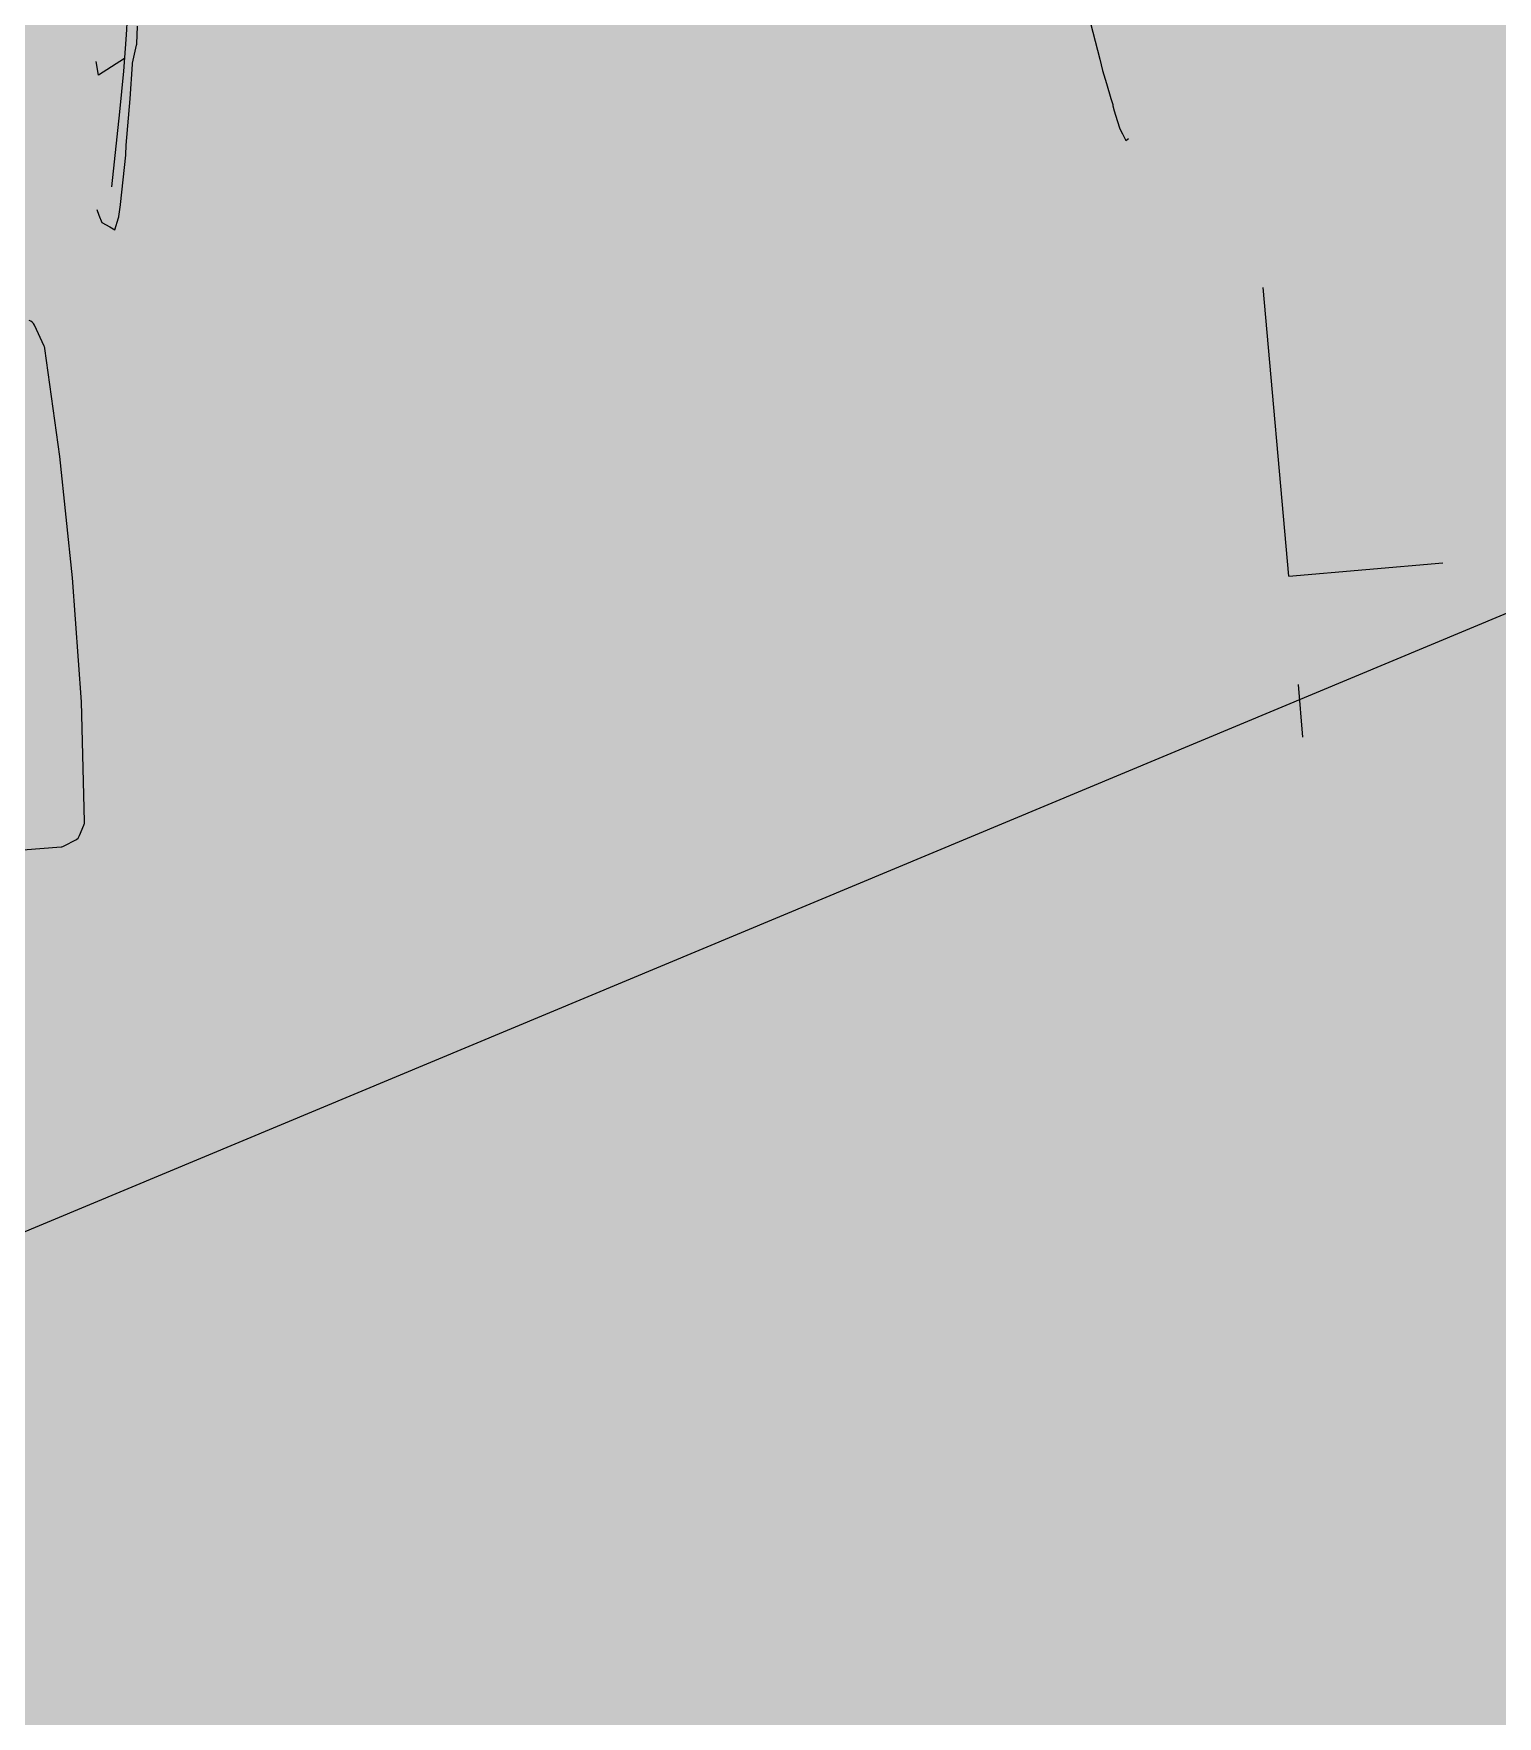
# Model space of a CAD drawing. Header units: metres. Extents: x -154 to 570, y -18 to 184.
# Drawn here: x -49.255 to -48.75, y 10.064 to 10.645 of the extents above; entities that cross this region are included whole.
import ezdxf
from ezdxf.xclip import XClip

# ---------------------------------------------------------------- set-up
doc = ezdxf.new("R2010")
doc.units = ezdxf.units.M
doc.header["$XCLIPFRAME"] = 0
doc.header["$PDMODE"] = 1
doc.layers.add('ARQ-AUX', color=7, linetype='Continuous')
doc.layers.add('PUC TORRE A$0$JL-LAY', color=7, linetype='Continuous')
doc.layers.add('PUC$0$ARQ-FORRO', color=9, linetype='Continuous', lineweight=5)
pattern_1 = [(0, (0, 0), (0, 6.985), [5.08, -1.905]), (90, (0, 0), (-6.985, 4e-16), [5.08, -1.905])]

# ---------------------------------------------------------------- blocks, each defined once
blk = doc.blocks.new('PUC$0$forro area comum')
at = {"layer": 'PUC$0$ARQ-FORRO'}
h = blk.add_hatch(color=256, dxfattribs=at)
h.dxf.hatch_style = 1
h.paths.add_polyline_path([(14.80503, 8.42486), (14.80499, 4.92486), (14.59499, 4.92486), (14.59499, 4.10488), (9.60499, 4.10488), (9.60499, 4.92486), (9.24499, 4.92486), (9.24499, 4.10487), (5.55499, 4.10486), (5.55499, 4.52491), (5.39742, 4.52491), (5.39742, 8.70486), (5.55499, 8.70486), (5.55499, 9.28493), (9.24495, 9.28508), (9.24503, 8.42486)])
blk = doc.blocks.new('PUC')
at = {"layer": 'PUC$0$ARQ-FORRO'}
blk.add_blockref('PUC$0$forro area comum', (0, 0), dxfattribs=at)
blk = doc.blocks.new('PUC TORRE A$0$cadeira think')
h = blk.add_hatch()
h.set_pattern_fill('ANGLE', color=8)
h.set_pattern_definition(pattern_1)
h.paths.add_polyline_path([(-9.238, -3.563), (-9.166, -3.438), (-9.024, -3.351), (-8.957, -3.363), (-8.939, -3.604), (-8.935, -3.601), (-8.908, -3.588), (-8.462, -3.352), (-8.499, -3.572), (-8.605, -4.136), (-8.701, -4.641), (-8.791, -5.099), (-8.86, -5.455), (-8.916, -5.435), (-8.936, -5.399), (-8.954, -5.399), (-8.985, -5.315), (-9.001, -5.357), (-9.012, -5.399), (-9.14, -5.399), (-9.143, -5.404), (-9.188, -5.421), (-9.198, -5.421), (-9.268, -5.541), (-9.277, -5.501), (-9.331, -5.158), (-9.337, -5.132), (-9.395, -4.737), (-9.396, -4.732), (-9.423, -4.59)])
h.paths.add_polyline_path([(-9.238, -5.571), (-9.142, -5.404), (-9.129, -5.399), (-8.936, -5.399), (-8.871, -5.513), (-8.881, -5.567), (-8.884, -5.577), (-8.961, -5.737), (-8.963, -5.738), (-9.141, -5.738)])
h.paths.add_polyline_path([(-9.461, -5.271), (-9.453, -4.895), (-9.444, -4.642), (-9.357, -4.224), (-9.423, -4.59), (-9.393, -4.747), (-9.337, -5.132), (-9.331, -5.158), (-9.277, -5.501), (-9.268, -5.541), (-9.297, -5.592), (-9.233, -5.704), (-9.228, -5.724), (-9.354, -5.84), (-9.472, -5.931), (-9.466, -5.623)])
h = blk.add_hatch()
h.set_pattern_fill('ANGLE', color=8)
h.set_pattern_definition(pattern_1)
h.paths.add_polyline_path([(-9.238, -3.563), (-9.166, -3.438), (-9.024, -3.351), (-8.957, -3.363), (-8.939, -3.604), (-8.935, -3.601), (-8.908, -3.588), (-8.462, -3.352), (-8.499, -3.572), (-8.605, -4.136), (-8.701, -4.641), (-8.791, -5.099), (-8.86, -5.455), (-8.916, -5.435), (-8.936, -5.399), (-8.954, -5.399), (-8.985, -5.315), (-9.001, -5.357), (-9.012, -5.399), (-9.14, -5.399), (-9.143, -5.404), (-9.188, -5.421), (-9.198, -5.421), (-9.268, -5.541), (-9.277, -5.501), (-9.331, -5.158), (-9.337, -5.132), (-9.395, -4.737), (-9.396, -4.732), (-9.423, -4.59)])
h.paths.add_polyline_path([(-9.238, -5.571), (-9.142, -5.404), (-9.129, -5.399), (-8.936, -5.399), (-8.871, -5.513), (-8.881, -5.567), (-8.884, -5.577), (-8.961, -5.737), (-8.963, -5.738), (-9.141, -5.738)])
h.paths.add_polyline_path([(-9.461, -5.271), (-9.453, -4.895), (-9.444, -4.642), (-9.357, -4.224), (-9.423, -4.59), (-9.393, -4.747), (-9.337, -5.132), (-9.331, -5.158), (-9.277, -5.501), (-9.268, -5.541), (-9.297, -5.592), (-9.233, -5.704), (-9.228, -5.724), (-9.354, -5.84), (-9.472, -5.931), (-9.466, -5.623)])
h = blk.add_hatch()
h.set_pattern_fill('ANGLE', color=8)
h.set_pattern_definition(pattern_1)
h.paths.add_polyline_path([(-8.499, -3.572), (-8.462, -3.352), (-8.938, -3.605), (-8.957, -3.363), (-9.024, -3.351), (-9.166, -3.438), (-9.238, -3.563), (-9.357, -4.224), (-9.444, -4.642), (-9.453, -4.895), (-9.461, -5.271), (-9.466, -5.623), (-9.472, -5.931), (-9.354, -5.84), (-9.228, -5.724), (-9.233, -5.704), (-9.297, -5.592), (-9.201, -5.425), (-9.188, -5.421), (-9.143, -5.404), (-9.129, -5.399), (-8.936, -5.399), (-8.871, -5.512), (-8.631, -4.276)])
h.paths.add_polyline_path([(-8.884, -5.577), (-8.871, -5.512), (-8.936, -5.399), (-9.129, -5.399), (-9.142, -5.404), (-9.238, -5.571), (-9.141, -5.738), (-8.963, -5.738), (-8.956, -5.734), (-8.955, -5.733), (-8.953, -5.724), (-8.952, -5.718)], flags=17)
h = blk.add_hatch()
h.set_pattern_fill('ANGLE', color=8)
h.set_pattern_definition(pattern_1)
h.paths.add_polyline_path([(9.238, -3.563), (9.166, -3.438), (9.024, -3.351), (8.957, -3.363), (8.939, -3.604), (8.935, -3.601), (8.908, -3.588), (8.462, -3.352), (8.499, -3.572), (8.605, -4.136), (8.701, -4.641), (8.791, -5.099), (8.86, -5.455), (8.916, -5.435), (8.936, -5.399), (8.954, -5.399), (8.985, -5.315), (9.001, -5.357), (9.012, -5.399), (9.14, -5.399), (9.143, -5.404), (9.188, -5.421), (9.198, -5.421), (9.268, -5.541), (9.277, -5.501), (9.331, -5.158), (9.337, -5.132), (9.395, -4.737), (9.396, -4.732), (9.423, -4.59)])
h.paths.add_polyline_path([(9.238, -5.571), (9.142, -5.404), (9.129, -5.399), (8.936, -5.399), (8.871, -5.513), (8.881, -5.567), (8.884, -5.577), (8.961, -5.737), (8.963, -5.738), (9.141, -5.738)])
h.paths.add_polyline_path([(9.461, -5.271), (9.453, -4.895), (9.444, -4.642), (9.357, -4.224), (9.423, -4.59), (9.393, -4.747), (9.337, -5.132), (9.331, -5.158), (9.277, -5.501), (9.268, -5.541), (9.297, -5.592), (9.233, -5.704), (9.228, -5.724), (9.354, -5.84), (9.472, -5.931), (9.466, -5.623)])
h = blk.add_hatch()
h.set_pattern_fill('ANGLE', color=8)
h.set_pattern_definition(pattern_1)
h.paths.add_polyline_path([(13.738, -10.259), (13.575, -8.44), (13.436, -8.075), (13.43, -8.063), (13.017, -7.883), (12.306, -7.805), (11.467, -7.715), (10.765, -7.689), (10.754, -7.691), (10.466, -7.808), (10.299, -8.272), (10.204, -10.203), (10.168, -12.339), (10.204, -14.518), (10.335, -16.645), (10.467, -16.897), (10.753, -17.017), (11.461, -17.013), (12.318, -16.932), (13.046, -16.818), (13.435, -16.633), (13.589, -16.227), (13.765, -14.385), (13.829, -12.339)])
for points, format in [([(-9.176, -5.945), (-9.149, -6.05), (-9.109, -6.181), (-8.978, -6.273), (-8.894, -6.333), (-8.81, -6.126, 0.040206), (-8.803, -6.103), (-8.757, -5.902, 0.006882), (-8.756, -5.897), (-8.587, -5.045, 0.016818), (-8.585, -5.035), (-8.565, -4.876, -0.010468), (-8.564, -4.87), (-8.426, -4.07, 0.003113), (-8.426, -4.068), (-8.33, -3.467, -0.036297), (-8.325, -3.446), (-8.23, -3.141, 0.042454), (-8.224, -3.116), (-8.184, -2.813, 0.010419)], "xyb"), ([(-9.238, -3.563, 0, 0, 0), (-9.423, -4.59, 0.182, 0.182, 0)], "xyseb"), ([(-9.238, -3.563, 0, 0, 0), (-9.166, -3.438, 0.182, 0.182, 0)], "xyseb"), ([(-9.024, -3.351, 0, 0, 0), (-9.166, -3.438, 0.182, 0.182, 0)], "xyseb"), ([(-9.024, -3.351, 0, 0, 0), (-8.957, -3.363, 0.182, 0.182, 0)], "xyseb"), ([(-8.863, -3.546, 0, 0, 0), (-8.957, -3.363, 0.182, 0.182, 0)], "xyseb"), ([(-8.863, -3.546, 0, 0, 0), (-8.935, -3.601, 0.182, 0.182, 0)], "xyseb"), ([(-8.863, -3.546, 0, 0, 0), (-8.76, -3.51, 0.182, 0.182, 0)], "xyseb"), ([(9.423, -4.59, 0, 0, 0), (9.238, -3.563, 0.182, 0.182, 0)], "xyseb"), ([(8.605, -4.136, 0, 0, 0), (8.701, -4.641, 0.182, 0.182, 0)], "xyseb"), ([(-9.357, -4.224, 0, 0, 0), (-9.444, -4.642, 0.182, 0.182, 0)], "xyseb"), ([(9.444, -4.642, 0, 0, 0), (9.357, -4.224, 0.182, 0.182, 0)], "xyseb"), ([(-9.453, -4.895, 0, 0, 0), (-9.444, -4.642, 0.182, 0.182, 0)], "xyseb"), ([(-9.423, -4.59, 0, 0, 0), (-9.393, -4.747, 0.182, 0.182, 0)], "xyseb"), ([(-9.337, -5.132, 0, 0, 0), (-9.393, -4.747, 0.182, 0.182, 0)], "xyseb"), ([(8.701, -4.641, 0, 0, 0), (8.791, -5.099, 0.182, 0.182, 0)], "xyseb"), ([(9.337, -5.132, 0, 0, 0), (9.393, -4.747, 0.182, 0.182, 0)], "xyseb"), ([(9.393, -4.747, 0, 0, 0), (9.423, -4.59, 0.182, 0.182, 0)], "xyseb"), ([(9.407, -4.697, 0, 0, 0), (9.396, -4.732, 0.182, 0.182, 0)], "xyseb"), ([(9.444, -4.642, 0, 0, 0), (9.453, -4.895, 0.182, 0.182, 0)], "xyseb"), ([(-9.461, -5.271, 0, 0, 0), (-9.453, -4.895, 0.182, 0.182, 0)], "xyseb"), ([(-9.347, -5.057, 0, 0, 0), (-9.277, -5.501, 0.182, 0.182, 0)], "xyseb"), ([(8.887, -5.598, 0, 0, 0), (8.791, -5.099, 0.182, 0.182, 0)], "xyseb"), ([(9.277, -5.501, 0, 0, 0), (9.347, -5.057, 0.182, 0.182, 0)], "xyseb"), ([(9.453, -4.895, 0, 0, 0), (9.461, -5.271, 0.182, 0.182, 0)], "xyseb"), ([(-9.466, -5.623, 0, 0, 0), (-9.461, -5.271, 0.182, 0.182, 0)], "xyseb"), ([(8.954, -5.399, 0, 0, 0), (8.985, -5.315, 0.182, 0.182, 0)], "xyseb"), ([(8.985, -5.315, 0, 0, 0), (9.001, -5.357, 0.182, 0.182, 0)], "xyseb"), ([(9.001, -5.357, 0, 0, 0), (9.012, -5.399, 0.182, 0.182, 0)], "xyseb"), ([(9.337, -5.132, 0, 0, 0), (9.331, -5.158, 0.182, 0.182, 0)], "xyseb"), ([(9.461, -5.271, 0, 0, 0), (9.466, -5.623, 0.182, 0.182, 0)], "xyseb"), ([(-9.472, -5.931, 0, 0, 0), (-9.466, -5.623, 0.182, 0.182, 0)], "xyseb"), ([(-9.201, -5.425, 0, 0, 0), (-9.297, -5.592, 0.182, 0.182, 0)], "xyseb"), ([(-9.297, -5.592, 0, 0, 0), (-9.201, -5.76, 0.182, 0.182, 0)], "xyseb"), ([(-9.188, -5.421, 0, 0, 0), (-9.285, -5.588, 0.182, 0.182, 0)], "xyseb"), ([(-9.285, -5.588, 0, 0, 0), (-9.188, -5.755, 0.182, 0.182, 0)], "xyseb"), ([(-9.187, -5.42, 0, 0, 0), (-9.283, -5.587, 0.182, 0.182, 0)], "xyseb"), ([(-9.283, -5.587, 0, 0, 0), (-9.186, -5.754, 0.182, 0.182, 0)], "xyseb"), ([(-9.277, -5.501, 0, 0, 0), (-9.268, -5.541, 0.182, 0.182, 0)], "xyseb"), ([(-9.143, -5.404, 0, 0, 0), (-9.24, -5.572, 0.182, 0.182, 0)], "xyseb"), ([(-9.24, -5.572, 0, 0, 0), (-9.143, -5.739, 0.182, 0.182, 0)], "xyseb"), ([(-9.142, -5.404, 0, 0, 0), (-9.238, -5.571, 0.182, 0.182, 0)], "xyseb"), ([(-9.238, -5.571, 0, 0, 0), (-9.141, -5.738, 0.182, 0.182, 0)], "xyseb"), ([(-9.201, -5.425, 0, 0, 0), (-9.188, -5.421, 0.182, 0.182, 0)], "xyseb"), ([(-9.187, -5.421, 0, 0, 0), (-9.188, -5.421, 0.182, 0.182, 0)], "xyseb"), ([(-9.187, -5.42, 0, 0, 0), (-9.143, -5.404, 0.182, 0.182, 0)], "xyseb"), ([(-9.142, -5.404, 0, 0, 0), (-9.143, -5.404, 0.182, 0.182, 0)], "xyseb"), ([(-9.129, -5.399, 0, 0, 0), (-9.142, -5.404, 0.182, 0.182, 0)], "xyseb"), ([(-8.936, -5.399, 0, 0, 0), (-9.129, -5.399, 0.182, 0.182, 0)], "xyseb"), ([(-8.884, -5.577, 0, 0, 0), (-8.952, -5.718, 0.182, 0.182, 0)], "xyseb"), ([(-8.871, -5.513, 0, 0, 0), (-8.936, -5.399, 0.182, 0.182, 0)], "xyseb"), ([(8.86, -5.455, 0, 0, 0), (8.916, -5.435, 0.182, 0.182, 0)], "xyseb"), ([(8.871, -5.513, 0, 0, 0), (8.936, -5.399, 0.182, 0.182, 0)], "xyseb"), ([(8.884, -5.577, 0, 0, 0), (8.881, -5.567, 0.182, 0.182, 0)], "xyseb"), ([(8.952, -5.718, 0, 0, 0), (8.884, -5.577, 0.182, 0.182, 0)], "xyseb"), ([(8.887, -5.598, 0, 0, 0), (8.92, -5.747, 0.182, 0.182, 0)], "xyseb"), ([(8.936, -5.399, 0, 0, 0), (9.129, -5.399, 0.182, 0.182, 0)], "xyseb"), ([(9.129, -5.399, 0, 0, 0), (9.142, -5.404, 0.182, 0.182, 0)], "xyseb"), ([(9.238, -5.571, 0, 0, 0), (9.141, -5.738, 0.182, 0.182, 0)], "xyseb"), ([(9.142, -5.404, 0, 0, 0), (9.238, -5.571, 0.182, 0.182, 0)], "xyseb"), ([(9.142, -5.404, 0, 0, 0), (9.143, -5.404, 0.182, 0.182, 0)], "xyseb"), ([(9.143, -5.404, 0, 0, 0), (9.24, -5.572, 0.182, 0.182, 0)], "xyseb"), ([(9.187, -5.42, 0, 0, 0), (9.143, -5.404, 0.182, 0.182, 0)], "xyseb"), ([(9.24, -5.572, 0, 0, 0), (9.143, -5.739, 0.182, 0.182, 0)], "xyseb"), ([(9.283, -5.587, 0, 0, 0), (9.186, -5.754, 0.182, 0.182, 0)], "xyseb"), ([(9.187, -5.42, 0, 0, 0), (9.283, -5.587, 0.182, 0.182, 0)], "xyseb"), ([(9.187, -5.421, 0, 0, 0), (9.188, -5.421, 0.182, 0.182, 0)], "xyseb"), ([(9.188, -5.421, 0, 0, 0), (9.285, -5.588, 0.182, 0.182, 0)], "xyseb"), ([(9.201, -5.425, 0, 0, 0), (9.188, -5.421, 0.182, 0.182, 0)], "xyseb"), ([(9.285, -5.588, 0, 0, 0), (9.188, -5.755, 0.182, 0.182, 0)], "xyseb"), ([(9.297, -5.592, 0, 0, 0), (9.201, -5.425, 0.182, 0.182, 0)], "xyseb"), ([(9.201, -5.76, 0, 0, 0), (9.297, -5.592, 0.182, 0.182, 0)], "xyseb"), ([(9.277, -5.501, 0, 0, 0), (9.268, -5.541, 0.182, 0.182, 0)], "xyseb"), ([(9.466, -5.623, 0, 0, 0), (9.472, -5.931, 0.182, 0.182, 0)], "xyseb"), ([(-10.007, -10.29, 0, 0, 0), (-9.919, -8.98, 0, 0, 0.00821), (-9.919, -8.975, 0, 0, 0), (-9.889, -8.068, 0, 0, -0.011883), (-9.888, -8.061, 0, 0, 0), (-9.786, -6.804, 0, 0, -0.019753), (-9.784, -6.793, 0, 0, 0), (-9.679, -6.142, 0, 0, -0.190496), (-9.623, -6.048, 0, 0, 0), (-9.225, -5.74, 0.182, 0.182, 0)], "xyseb"), ([(-9.201, -5.847, 0, 0, 0), (-9.252, -5.997, 0, 0, 0.033879), (-9.258, -6.017, 0, 0, 0), (-9.364, -6.558, 0, 0, 0.004118), (-9.364, -6.56, 0, 0, 0), (-9.622, -7.996, 0.182, 0.182, 0)], "xyseb"), ([(-9.577, -7.99, 0, 0, 0), (-9.319, -6.544, 0, 0, -0.005415), (-9.318, -6.54, 0, 0, 0), (-9.209, -5.998, 0, 0, -0.034291), (-9.203, -5.978, 0, 0, 0), (-9.183, -5.919, 0.182, 0.182, 0)], "xyseb"), ([(-9.354, -5.84, 0, 0, 0), (-9.228, -5.724, 0.182, 0.182, 0)], "xyseb"), ([(-9.233, -5.704, 0, 0, 0), (-9.205, -5.833, 0.182, 0.182, 0)], "xyseb"), ([(-9.176, -5.945, 0, 0, 0), (-9.205, -5.833, 0.182, 0.182, 0)], "xyseb"), ([(-9.201, -5.76, 0, 0, 0), (-9.024, -5.76, 0.182, 0.182, 0)], "xyseb"), ([(-9.188, -5.755, 0, 0, 0), (-9.009, -5.755, 0.182, 0.182, 0)], "xyseb"), ([(-9.186, -5.754, 0, 0, 0), (-9.007, -5.754, 0.182, 0.182, 0)], "xyseb"), ([(-9.143, -5.739, 0, 0, 0), (-8.962, -5.739, 0.182, 0.182, 0)], "xyseb"), ([(-9.141, -5.738, 0, 0, 0), (-8.962, -5.738, 0.182, 0.182, 0)], "xyseb"), ([(-9.01, -5.755, 0, 0, 0), (-9.024, -5.76, 0.182, 0.182, 0)], "xyseb"), ([(-9.009, -5.755, 0, 0, 0), (-9.01, -5.755, 0.182, 0.182, 0)], "xyseb"), ([(-9.009, -5.755, 0, 0, 0), (-9.009, -5.754, 0.182, 0.182, 0)], "xyseb"), ([(-8.981, -5.748, 0, 0, 0), (-9.007, -5.754, 0.182, 0.182, 0)], "xyseb"), ([(-8.981, -5.748, 0, 0, 0), (-8.965, -5.744, 0.182, 0.182, 0)], "xyseb"), ([(-8.956, -5.734, 0, 0, 0), (-8.961, -5.737, 0.182, 0.182, 0)], "xyseb"), ([(-8.955, -5.733, 0, 0, 0), (-8.956, -5.734, 0.182, 0.182, 0)], "xyseb"), ([(-8.955, -5.733, 0, 0, 0), (-8.953, -5.724, 0.182, 0.182, 0)], "xyseb"), ([(-8.953, -5.724, 0, 0, 0), (-8.952, -5.718, 0.182, 0.182, 0)], "xyseb"), ([(8.953, -5.724, 0, 0, 0), (8.952, -5.718, 0.182, 0.182, 0)], "xyseb"), ([(8.955, -5.733, 0, 0, 0), (8.953, -5.724, 0.182, 0.182, 0)], "xyseb"), ([(8.955, -5.733, 0, 0, 0), (8.956, -5.734, 0.182, 0.182, 0)], "xyseb"), ([(8.956, -5.734, 0, 0, 0), (8.961, -5.737, 0.182, 0.182, 0)], "xyseb"), ([(8.979, -5.774, 0, 0, 0), (8.961, -5.737, 0.182, 0.182, 0)], "xyseb"), ([(9.141, -5.738, 0, 0, 0), (8.962, -5.738, 0.182, 0.182, 0)], "xyseb"), ([(9.143, -5.739, 0, 0, 0), (8.962, -5.739, 0.182, 0.182, 0)], "xyseb"), ([(8.981, -5.748, 0, 0, 0), (8.965, -5.744, 0.182, 0.182, 0)], "xyseb"), ([(8.981, -5.748, 0, 0, 0), (9.007, -5.754, 0.182, 0.182, 0)], "xyseb"), ([(9.186, -5.754, 0, 0, 0), (9.007, -5.754, 0.182, 0.182, 0)], "xyseb"), ([(9.009, -5.755, 0, 0, 0), (9.009, -5.754, 0.182, 0.182, 0)], "xyseb"), ([(9.01, -5.755, 0, 0, 0), (9.009, -5.755, 0.182, 0.182, 0)], "xyseb"), ([(9.188, -5.755, 0, 0, 0), (9.009, -5.755, 0.182, 0.182, 0)], "xyseb"), ([(9.024, -5.76, 0, 0, 0), (9.01, -5.755, 0.182, 0.182, 0)], "xyseb"), ([(9.024, -5.76, 0, 0, 0), (9.201, -5.76, 0.182, 0.182, 0)], "xyseb"), ([(9.176, -5.945, 0, 0, 0), (9.149, -6.05, 0.182, 0.182, 0)], "xyseb"), ([(9.176, -5.945, 0, 0, 0), (9.205, -5.833, 0.182, 0.182, 0)], "xyseb"), ([(9.207, -5.988, 0, 0, 0), (9.183, -5.919, 0.182, 0.182, 0)], "xyseb"), ([(9.256, -6.006, 0, 0, 0), (9.201, -5.847, 0.182, 0.182, 0)], "xyseb"), ([(9.233, -5.704, 0, 0, 0), (9.205, -5.833, 0.182, 0.182, 0)], "xyseb"), ([(9.318, -6.542, 0, 0, 0), (9.207, -5.988, 0.182, 0.182, 0)], "xyseb"), ([(9.225, -5.74, 0, 0, 0), (9.67, -6.084, 0.182, 0.182, 0)], "xyseb"), ([(9.228, -5.724, 0, 0, 0), (9.354, -5.84, 0.182, 0.182, 0)], "xyseb"), ([(-9.256, -6.006, 0, 0, 0), (-9.256, -6.01, 0.182, 0.182, 0)], "xyseb"), ([(-8.978, -6.273, 0, 0, 0), (-8.97, -6.278, 0.182, 0.182, 0)], "xyseb"), ([(-8.971, -6.276, 0, 0, 0), (-8.938, -6.301, 0.182, 0.182, 0)], "xyseb"), ([(-8.857, -6.513, 0, 0, 0), (-8.971, -6.276, 0.182, 0.182, 0)], "xyseb"), ([(-8.857, -6.513, 0, 0, 0), (-8.605, -6.699, 0, 0, 0.165325), (-8.513, -6.728, 0, 0, 0), (-6.633, -6.695, 0, 0, 0.029659), (-6.616, -6.694, 0, 0, 0), (-4.455, -6.398, 0, 0, -0.019633), (-4.443, -6.396, 0, 0, 0), (-2.245, -6.269, 0, 0, -0.008391), (-2.24, -6.269, 0, 0, 0), (0, -6.215, 0.182, 0.182, 0)], "xyseb"), ([(0, -6.215, 0, 0, 0), (2.243, -6.269, 0.182, 0.182, 0)], "xyseb"), ([(4.449, -6.397, 0, 0, 0), (2.243, -6.269, 0.182, 0.182, 0)], "xyseb"), ([(8.857, -6.513, 0, 0, 0), (8.971, -6.276, 0.182, 0.182, 0)], "xyseb"), ([(8.971, -6.276, 0, 0, 0), (8.938, -6.301, 0.182, 0.182, 0)], "xyseb"), ([(8.978, -6.273, 0, 0, 0), (8.97, -6.278, 0.182, 0.182, 0)], "xyseb"), ([(9.109, -6.181, 0, 0, 0), (8.978, -6.273, 0.182, 0.182, 0)], "xyseb"), ([(9.149, -6.05, 0, 0, 0), (9.109, -6.181, 0.182, 0.182, 0)], "xyseb"), ([(9.256, -6.006, 0, 0, 0), (9.256, -6.01, 0.182, 0.182, 0)], "xyseb"), ([(9.364, -6.559, 0, 0, 0), (9.256, -6.01, 0.182, 0.182, 0)], "xyseb"), ([(9.67, -6.084, 0, 0, 0), (9.785, -6.798, 0.182, 0.182, 0)], "xyseb"), ([(4.449, -6.397, 0, 0, 0), (6.625, -6.695, 0.182, 0.182, 0)], "xyseb"), ([(8.564, -6.729, 0, 0, 0), (8.857, -6.513, 0.182, 0.182, 0)], "xyseb"), ([(9.318, -6.542, 0, 0, 0), (9.577, -7.99, 0.182, 0.182, 0)], "xyseb"), ([(9.364, -6.559, 0, 0, 0), (9.622, -7.996, 0.182, 0.182, 0)], "xyseb"), ([(6.625, -6.695, 0, 0, 0), (8.128, -6.722, 0.182, 0.182, 0)], "xyseb"), ([(8.564, -6.729, 0, 0, 0), (8.128, -6.722, 0.182, 0.182, 0)], "xyseb"), ([(9.888, -8.064, 0, 0, 0), (9.785, -6.798, 0.182, 0.182, 0)], "xyseb"), ([(-11.094, -7.527, 0, 0, 0), (-10.193, -7.537, 0.182, 0.182, 0)], "xyseb"), ([(-10.193, -7.537, 0, 0, 0), (-9.852, -7.612, 0.182, 0.182, 0)], "xyseb"), ([(10.193, -7.537, 0, 0, 0), (9.852, -7.612, 0.182, 0.182, 0)], "xyseb"), ([(11.094, -7.527, 0, 0, 0), (10.193, -7.537, 0.182, 0.182, 0)], "xyseb"), ([(10.466, -7.808, 0, 0, 0), (10.754, -7.691, 0.182, 0.182, 0)], "xyseb"), ([(10.765, -7.689, 0, 0, 0), (10.754, -7.691, 0.182, 0.182, 0)], "xyseb"), ([(10.765, -7.689, 0, 0, 0), (11.467, -7.715, 0.182, 0.182, 0)], "xyseb"), ([(11.284, -7.551, 0, 0, 0), (11.094, -7.527, 0.182, 0.182, 0)], "xyseb"), ([(11.598, -7.659, 0, 0, 0), (11.284, -7.551, 0.182, 0.182, 0)], "xyseb"), ([(11.467, -7.715, 0, 0, 0), (12.306, -7.805, 0.182, 0.182, 0)], "xyseb"), ([(11.731, -7.64, 0, 0, 0), (11.541, -7.639, 0.182, 0.182, 0)], "xyseb"), ([(11.598, -7.659, 0, 0, 0), (11.796, -7.75, 0.182, 0.182, 0)], "xyseb"), ([(11.865, -7.731, 0, 0, 0), (11.731, -7.64, 0.182, 0.182, 0)], "xyseb"), ([(11.872, -7.758, 0, 0, 0), (11.865, -7.731, 0.182, 0.182, 0)], "xyseb"), ([(-11.454, -17.013), (-10.783, -17.017, 0.100928), (-10.725, -17.005), (-10.517, -16.918, 0.174862), (-10.442, -16.849), (-10.35, -16.673, 0.105535), (-10.333, -16.613), (-10.204, -14.518), (-10.204, -14.518), (-10.168, -12.342, 0.008342), (-10.168, -12.337), (-10.204, -10.205, 0.008024), (-10.204, -10.2), (-10.298, -8.294, 0.074462), (-10.306, -8.251), (-10.443, -7.871, 0.213013), (-10.528, -7.783)], "xyb"), ([(-9.622, -7.996, 0, 0, 0), (-9.792, -10.22, 0.182, 0.182, 0)], "xyseb"), ([(-9.577, -7.99, 0, 0, 0), (-9.753, -10.216, 0.182, 0.182, 0)], "xyseb"), ([(9.753, -10.216, 0, 0, 0), (9.577, -7.99, 0.182, 0.182, 0)], "xyseb"), ([(9.622, -7.996, 0, 0, 0), (9.792, -10.22, 0.182, 0.182, 0)], "xyseb"), ([(10.299, -8.272, 0, 0, 0), (10.466, -7.808, 0.182, 0.182, 0)], "xyseb"), ([(12.306, -7.805, 0, 0, 0), (13.052, -7.887, 0.182, 0.182, 0)], "xyseb"), ([(13.048, -7.897, 0, 0, 0), (13.43, -8.063, 0.182, 0.182, 0)], "xyseb"), ([(13.266, -7.992, 0, 0, 0), (13.052, -7.887, 0.182, 0.182, 0)], "xyseb"), ([(-10.311, -8.238, 0, 0, 0), (-9.897, -8.312, 0.182, 0.182, 0)], "xyseb"), ([(-10.297, -8.302, 0, 0, 0), (-9.897, -8.32, 0.182, 0.182, 0)], "xyseb"), ([(10.007, -10.29, 0, 0, 0), (9.859, -8.068, 0.182, 0.182, 0)], "xyseb"), ([(9.919, -8.978, 0, 0, 0), (9.888, -8.064, 0.182, 0.182, 0)], "xyseb"), ([(10.311, -8.238, 0, 0, 0), (9.897, -8.312, 0.182, 0.182, 0)], "xyseb"), ([(10.297, -8.302, 0, 0, 0), (9.897, -8.32, 0.182, 0.182, 0)], "xyseb"), ([(10.204, -10.203, 0, 0, 0), (10.299, -8.272, 0.182, 0.182, 0)], "xyseb"), ([(13.43, -8.063, 0, 0, 0), (13.436, -8.075, 0.182, 0.182, 0)], "xyseb"), ([(13.436, -8.075, 0, 0, 0), (13.575, -8.44, 0.182, 0.182, 0)], "xyseb"), ([(13.575, -8.44, 0, 0, 0), (13.738, -10.259, 0.182, 0.182, 0)], "xyseb"), ([(-10.257, -9.125, 0, 0, 0), (-9.926, -9.072, 0.182, 0.182, 0)], "xyseb"), ([(-10.257, -9.13, 0, 0, 0), (-9.926, -9.073, 0.182, 0.182, 0)], "xyseb"), ([(10.257, -9.125, 0, 0, 0), (9.926, -9.072, 0.182, 0.182, 0)], "xyseb"), ([(10.257, -9.13, 0, 0, 0), (9.926, -9.073, 0.182, 0.182, 0)], "xyseb"), ([(-10.205, -10.178, 0, 0, 0), (-10.003, -10.234, 0.182, 0.182, 0)], "xyseb"), ([(-10.022, -12.672, 0, 0, 0), (-10.007, -10.29, 0.182, 0.182, 0)], "xyseb"), ([(-9.792, -10.22, 0, 0, 0), (-9.806, -12.679, 0.182, 0.182, 0)], "xyseb"), ([(-9.753, -10.216, 0, 0, 0), (-9.763, -12.682, 0.182, 0.182, 0)], "xyseb"), ([(9.753, -10.216, 0, 0, 0), (9.763, -12.682, 0.182, 0.182, 0)], "xyseb"), ([(9.792, -10.22, 0, 0, 0), (9.806, -12.679, 0.182, 0.182, 0)], "xyseb"), ([(10.205, -10.178, 0, 0, 0), (10.003, -10.234, 0.182, 0.182, 0)], "xyseb"), ([(10.022, -12.672, 0, 0, 0), (10.007, -10.29, 0.182, 0.182, 0)], "xyseb"), ([(10.168, -12.339, 0, 0, 0), (10.204, -10.203, 0.182, 0.182, 0)], "xyseb"), ([(13.829, -12.339, 0, 0, 0), (13.738, -10.259, 0.182, 0.182, 0)], "xyseb"), ([(10.204, -14.518, 0, 0, 0), (10.168, -12.339, 0.182, 0.182, 0)], "xyseb"), ([(13.765, -14.385, 0, 0, 0), (13.829, -12.339, 0.182, 0.182, 0)], "xyseb"), ([(-9.97, -15.126, 0, 0, 0), (-10.022, -12.672, 0.182, 0.182, 0)], "xyseb"), ([(-9.806, -12.679, 0, 0, 0), (-9.715, -15.172, 0.182, 0.182, 0)], "xyseb"), ([(-9.763, -12.682, 0, 0, 0), (-9.671, -15.175, 0.182, 0.182, 0)], "xyseb"), ([(9.763, -12.682, 0, 0, 0), (9.671, -15.175, 0.182, 0.182, 0)], "xyseb"), ([(9.806, -12.679, 0, 0, 0), (9.715, -15.172, 0.182, 0.182, 0)], "xyseb"), ([(9.97, -15.126, 0, 0, 0), (10.022, -12.672, 0.182, 0.182, 0)], "xyseb"), ([(-10.119, -13.358, 0, 0, 0), (-10.119, -13.582, 0.182, 0.182, 0)], "xyseb"), ([(-10.119, -13.582, 0, 0, 0), (-10.119, -13.358, 0.182, 0.182, 0)], "xyseb"), ([(-10.007, -13.358, 0, 0, 0), (-10.119, -13.358, 0.182, 0.182, 0)], "xyseb"), ([(-10.119, -13.582, 0, 0, 0), (-10.119, -14.121, 0.182, 0.182, 0)], "xyseb"), ([(-10.119, -14.121, 0, 0, 0), (-10.119, -13.582, 0.182, 0.182, 0)], "xyseb"), ([(-10.119, -14.121, 0, 0, 0), (-10.119, -14.661, 0.182, 0.182, 0)], "xyseb"), ([(-10.119, -14.661, 0, 0, 0), (-10.119, -14.121, 0.182, 0.182, 0)], "xyseb"), ([(10.204, -14.518, 0, 0, 0), (10.335, -16.645, 0.182, 0.182, 0)], "xyseb"), ([(13.589, -16.227, 0, 0, 0), (13.765, -14.385, 0.182, 0.182, 0)], "xyseb"), ([(-10.119, -14.884, 0, 0, 0), (-10.119, -14.661, 0.182, 0.182, 0)], "xyseb"), ([(-10.119, -14.661, 0, 0, 0), (-10.119, -14.722, 0.182, 0.182, 0)], "xyseb"), ([(-10.119, -14.824, 0, 0, 0), (-10.119, -14.722, 0.182, 0.182, 0)], "xyseb"), ([(-10.119, -14.884, 0, 0, 0), (-10.119, -14.824, 0.182, 0.182, 0)], "xyseb"), ([(-9.975, -14.884, 0, 0, 0), (-10.119, -14.884, 0.182, 0.182, 0)], "xyseb"), ([(-9.93, -17.2, 0, 0, 0), (-9.97, -15.126, 0.182, 0.182, 0)], "xyseb"), ([(9.93, -17.2, 0, 0, 0), (9.97, -15.126, 0.182, 0.182, 0)], "xyseb"), ([(-9.969, -15.185, 0, 0, 0), (-10.251, -15.283, 0.182, 0.182, 0)], "xyseb"), ([(-9.715, -15.172, 0, 0, 0), (-9.71, -17.205, 0.182, 0.182, 0)], "xyseb"), ([(-9.71, -17.403, 0, 0, 0), (-9.708, -15.174, 0.182, 0.182, 0)], "xyseb"), ([(-9.671, -15.175, 0, 0, 0), (-9.67, -17.414, 0.182, 0.182, 0)], "xyseb"), ([(9.67, -17.414, 0, 0, 0), (9.671, -15.175, 0.182, 0.182, 0)], "xyseb"), ([(9.708, -15.174, 0, 0, 0), (9.71, -17.403, 0.182, 0.182, 0)], "xyseb"), ([(9.715, -15.172, 0, 0, 0), (9.71, -17.204, 0.182, 0.182, 0)], "xyseb"), ([(9.969, -15.185, 0, 0, 0), (10.251, -15.283, 0.182, 0.182, 0)], "xyseb"), ([(13.589, -16.227, 0, 0, 0), (13.435, -16.633, 0.182, 0.182, 0)], "xyseb"), ([(-9.945, -16.433, 0, 0, 0), (-10.329, -16.549, 0.182, 0.182, 0)], "xyseb"), ([(9.945, -16.433, 0, 0, 0), (10.329, -16.549, 0.182, 0.182, 0)], "xyseb"), ([(10.335, -16.645, 0, 0, 0), (10.467, -16.897, 0.182, 0.182, 0)], "xyseb"), ([(10.467, -16.897, 0, 0, 0), (10.753, -17.017, 0.182, 0.182, 0)], "xyseb"), ([(12.318, -16.932, 0, 0, 0), (13.046, -16.818, 0.182, 0.182, 0)], "xyseb"), ([(12.837, -16.851, 0, 0, 0), (12.777, -16.958, 0.182, 0.182, 0)], "xyseb"), ([(13.435, -16.633, 0, 0, 0), (13.046, -16.818, 0.182, 0.182, 0)], "xyseb"), ([(13.403, -16.839, 0, 0, 0), (13.344, -16.996, 0.182, 0.182, 0)], "xyseb"), ([(13.403, -16.696, 0, 0, 0), (13.403, -16.648, 0.182, 0.182, 0)], "xyseb"), ([(13.403, -16.648, 0, 0, 0), (13.403, -16.696, 0.182, 0.182, 0)], "xyseb"), ([(13.403, -16.839, 0, 0, 0), (13.403, -16.696, 0.182, 0.182, 0)], "xyseb"), ([(13.403, -16.696, 0, 0, 0), (13.403, -16.839, 0.182, 0.182, 0)], "xyseb"), ([(11.461, -17.013, 0, 0, 0), (10.753, -17.017, 0.182, 0.182, 0)], "xyseb"), ([(11.562, -17.048, 0, 0, 0), (11.444, -17.013, 0.182, 0.182, 0)], "xyseb"), ([(11.461, -17.013, 0, 0, 0), (12.318, -16.932, 0.182, 0.182, 0)], "xyseb"), ([(11.942, -17.048, 0, 0, 0), (11.562, -17.048, 0.182, 0.182, 0)], "xyseb"), ([(11.942, -17.039, 0, 0, 0), (11.771, -16.984, 0.182, 0.182, 0)], "xyseb"), ([(11.942, -17.048, 0, 0, 0), (11.942, -17.039, 0.182, 0.182, 0)], "xyseb"), ([(11.942, -17.039, 0, 0, 0), (11.942, -17.048, 0.182, 0.182, 0)], "xyseb"), ([(12.014, -17.062, 0, 0, 0), (11.942, -17.039, 0.182, 0.182, 0)], "xyseb"), ([(12.12, -17.111, 0, 0, 0), (12.014, -17.062, 0.182, 0.182, 0)], "xyseb"), ([(12.191, -17.131, 0, 0, 0), (12.12, -17.111, 0.182, 0.182, 0)], "xyseb"), ([(12.381, -17.151, 0, 0, 0), (12.191, -17.131, 0.182, 0.182, 0)], "xyseb"), ([(12.602, -17.093, 0, 0, 0), (12.381, -17.151, 0.182, 0.182, 0)], "xyseb"), ([(12.602, -17.093, 0, 0, 0), (12.777, -16.958, 0.182, 0.182, 0)], "xyseb"), ([(12.661, -17.048, 0, 0, 0), (12.729, -17.048, 0.182, 0.182, 0)], "xyseb"), ([(12.729, -17.048, 0, 0, 0), (12.729, -16.995, 0.182, 0.182, 0)], "xyseb"), ([(12.729, -16.995, 0, 0, 0), (12.729, -17.048, 0.182, 0.182, 0)], "xyseb"), ([(12.788, -17.048, 0, 0, 0), (12.788, -16.938, 0.182, 0.182, 0)], "xyseb"), ([(12.788, -16.938, 0, 0, 0), (12.788, -17.048, 0.182, 0.182, 0)], "xyseb"), ([(12.788, -17.048, 0, 0, 0), (13.168, -17.048, 0.182, 0.182, 0)], "xyseb"), ([(13.168, -17.048, 0, 0, 0), (13.344, -16.996, 0.182, 0.182, 0)], "xyseb"), ([(-9.853, -18.652, 0, 0, 0), (-9.93, -17.2, 0.182, 0.182, 0)], "xyseb"), ([(-9.556, -18.843, 0, 0, 0), (-9.71, -17.403, 0.182, 0.182, 0)], "xyseb"), ([(-9.515, -18.859, 0, 0, 0), (-9.67, -17.414, 0.182, 0.182, 0)], "xyseb"), ([(9.67, -17.414, 0, 0, 0), (9.515, -18.859, 0.182, 0.182, 0)], "xyseb"), ([(9.71, -17.403, 0, 0, 0), (9.556, -18.843, 0.182, 0.182, 0)], "xyseb"), ([(9.853, -18.652, 0, 0, 0), (9.93, -17.2, 0.182, 0.182, 0)], "xyseb"), ([(-9.611, -19.671, 0, 0, 0), (-9.853, -18.652, 0.182, 0.182, 0)], "xyseb"), ([(9.611, -19.671, 0, 0, 0), (9.853, -18.652, 0.182, 0.182, 0)], "xyseb"), ([(-9.316, -19.844, 0, 0, 0), (-9.556, -18.843, 0.182, 0.182, 0)], "xyseb"), ([(-9.263, -19.867, 0, 0, 0), (-9.515, -18.859, 0.182, 0.182, 0)], "xyseb"), ([(9.515, -18.859, 0, 0, 0), (9.263, -19.867, 0.182, 0.182, 0)], "xyseb"), ([(9.556, -18.843, 0, 0, 0), (9.316, -19.844, 0.182, 0.182, 0)], "xyseb"), ([(-9.29, -20.036, 0, 0, 0), (-9.611, -19.671, 0.182, 0.182, 0)], "xyseb"), ([(-9.316, -19.844, 0, 0, 0), (-9.314, -19.848, 0.182, 0.182, 0)], "xyseb"), ([(9.29, -20.036, 0, 0, 0), (9.611, -19.671, 0.182, 0.182, 0)], "xyseb"), ([(9.316, -19.844, 0, 0, 0), (9.314, -19.848, 0.182, 0.182, 0)], "xyseb"), ([(-8.696, -20.437, 0, 0, 0), (-9.314, -19.848, 0.182, 0.182, 0)], "xyseb"), ([(-9.29, -20.036, 0, 0, 0), (-8.821, -20.373, 0.182, 0.182, 0)], "xyseb"), ([(-9.263, -19.867, 0, 0, 0), (-8.663, -20.413, 0.182, 0.182, 0)], "xyseb"), ([(9.263, -19.867, 0, 0, 0), (8.663, -20.413, 0.182, 0.182, 0)], "xyseb"), ([(9.314, -19.848, 0, 0, 0), (8.696, -20.437, 0.182, 0.182, 0)], "xyseb"), ([(8.821, -20.373, 0, 0, 0), (9.29, -20.036, 0.182, 0.182, 0)], "xyseb"), ([(-8.743, -20.393, 0, 0, 0), (-8.821, -20.373, 0.182, 0.182, 0)], "xyseb"), ([(-7.365, -20.817, 0, 0, 0), (-8.663, -20.413, 0.182, 0.182, 0)], "xyseb"), ([(7.365, -20.817, 0, 0, 0), (8.663, -20.413, 0.182, 0.182, 0)], "xyseb"), ([(8.743, -20.393, 0, 0, 0), (8.821, -20.373, 0.182, 0.182, 0)], "xyseb"), ([(-7.389, -20.833, 0, 0, 0), (-8.696, -20.437, 0.182, 0.182, 0)], "xyseb"), ([(7.389, -20.833, 0, 0, 0), (8.696, -20.437, 0.182, 0.182, 0)], "xyseb"), ([(-4.901, -21.098, 0, 0, 0), (-7.389, -20.833, 0.182, 0.182, 0)], "xyseb"), ([(-7.378, -20.835, 0, 0, 0), (-7.389, -20.833, 0.182, 0.182, 0)], "xyseb"), ([(-7.378, -20.835, 0, 0, 0), (-6.651, -20.912, 0.182, 0.182, 0)], "xyseb"), ([(-4.878, -21.082, 0, 0, 0), (-7.365, -20.817, 0.182, 0.182, 0)], "xyseb"), ([(4.878, -21.082, 0, 0, 0), (7.365, -20.817, 0.182, 0.182, 0)], "xyseb"), ([(4.901, -21.098, 0, 0, 0), (7.389, -20.833, 0.182, 0.182, 0)], "xyseb"), ([(6.651, -20.912, 0, 0, 0), (7.378, -20.835, 0.182, 0.182, 0)], "xyseb"), ([(7.389, -20.833, 0, 0, 0), (7.378, -20.835, 0.182, 0.182, 0)], "xyseb"), ([(-2.437, -21.204, 0, 0, 0), (-4.901, -21.098, 0.182, 0.182, 0)], "xyseb"), ([(-2.414, -21.187, 0, 0, 0), (-4.878, -21.082, 0.182, 0.182, 0)], "xyseb"), ([(-2.437, -21.204, 0, 0, 0), (0, -21.217, 0.182, 0.182, 0)], "xyseb"), ([(-2.414, -21.187, 0, 0, 0), (0, -21.199, 0.182, 0.182, 0)], "xyseb"), ([(-0.637, -21.213, 0, 0, 0), (-0.56, -24.775, 0.182, 0.182, 0)], "xyseb"), ([(2.414, -21.187, 0, 0, 0), (0, -21.199, 0.182, 0.182, 0)], "xyseb"), ([(2.437, -21.204, 0, 0, 0), (0, -21.217, 0.182, 0.182, 0)], "xyseb"), ([(0.637, -21.213, 0, 0, 0), (0.56, -24.775, 0.182, 0.182, 0)], "xyseb"), ([(2.414, -21.187, 0, 0, 0), (4.878, -21.082, 0.182, 0.182, 0)], "xyseb"), ([(2.437, -21.204, 0, 0, 0), (4.901, -21.098, 0.182, 0.182, 0)], "xyseb"), ([(-1.038, -23.681, 0, 0, 0), (-0.979, -23.524, 0.182, 0.182, 0)], "xyseb"), ([(-0.803, -23.472, 0, 0, 0), (-0.979, -23.524, 0.182, 0.182, 0)], "xyseb"), ([(-0.588, -23.472, 0, 0, 0), (-0.803, -23.472, 0.182, 0.182, 0)], "xyseb"), ([(0.588, -23.472, 0, 0, 0), (0.803, -23.472, 0.182, 0.182, 0)], "xyseb"), ([(0.803, -23.472, 0, 0, 0), (0.979, -23.524, 0.182, 0.182, 0)], "xyseb"), ([(1.038, -23.681, 0, 0, 0), (0.979, -23.524, 0.182, 0.182, 0)], "xyseb"), ([(-1.038, -23.681, 0, 0, 0), (-1.038, -23.824, 0.182, 0.182, 0)], "xyseb"), ([(-1.038, -23.824, 0, 0, 0), (-1.038, -23.681, 0.182, 0.182, 0)], "xyseb"), ([(-1.038, -23.824, 0, 0, 0), (-1.038, -24.216, 0.182, 0.182, 0)], "xyseb"), ([(-1.038, -24.216, 0, 0, 0), (-1.038, -23.824, 0.182, 0.182, 0)], "xyseb"), ([(1.038, -23.681, 0, 0, 0), (1.038, -23.824, 0.182, 0.182, 0)], "xyseb"), ([(1.038, -23.824, 0, 0, 0), (1.038, -23.681, 0.182, 0.182, 0)], "xyseb"), ([(1.038, -23.824, 0, 0, 0), (1.038, -24.216, 0.182, 0.182, 0)], "xyseb"), ([(1.038, -24.216, 0, 0, 0), (1.038, -23.824, 0.182, 0.182, 0)], "xyseb"), ([(-1.038, -24.216, 0, 0, 0), (-1.038, -24.752, 0.182, 0.182, 0)], "xyseb"), ([(-1.038, -24.752, 0, 0, 0), (-1.038, -24.216, 0.182, 0.182, 0)], "xyseb"), ([(1.038, -24.216, 0, 0, 0), (1.038, -24.752, 0.182, 0.182, 0)], "xyseb"), ([(1.038, -24.752, 0, 0, 0), (1.038, -24.216, 0.182, 0.182, 0)], "xyseb"), ([(-1.038, -24.752, 0, 0, 0), (-1.038, -25.287, 0.182, 0.182, 0)], "xyseb"), ([(-1.038, -24.752, 0, 0, 0), (-1.038, -25.287, 0.182, 0.182, 0)], "xyseb"), ([(-0.552, -25.125, 0, 0, 0), (-0.56, -24.775, 0.182, 0.182, 0)], "xyseb"), ([(0.553, -25.125, 0, 0, 0), (0.56, -24.775, 0.182, 0.182, 0)], "xyseb"), ([(1.038, -24.752, 0, 0, 0), (1.038, -25.287, 0.182, 0.182, 0)], "xyseb"), ([(1.038, -24.752, 0, 0, 0), (1.038, -25.287, 0.182, 0.182, 0)], "xyseb"), ([(-0.552, -25.39, 0, 0, 0), (-0.552, -25.125, 0.182, 0.182, 0)], "xyseb"), ([(0.552, -25.39, 0, 0, 0), (0.553, -25.125, 0.182, 0.182, 0)], "xyseb"), ([(-1.038, -25.68, 0, 0, 0), (-1.038, -25.287, 0.182, 0.182, 0)], "xyseb"), ([(-1.038, -25.287, 0, 0, 0), (-1.038, -25.68, 0.182, 0.182, 0)], "xyseb"), ([(-0.565, -25.505, 0, 0, 0), (-0.552, -25.39, 0.182, 0.182, 0)], "xyseb"), ([(0.552, -25.39, 0, 0, 0), (0.565, -25.505, 0.182, 0.182, 0)], "xyseb"), ([(1.038, -25.68, 0, 0, 0), (1.038, -25.287, 0.182, 0.182, 0)], "xyseb"), ([(1.038, -25.287, 0, 0, 0), (1.038, -25.68, 0.182, 0.182, 0)], "xyseb"), ([(-1.038, -25.823, 0, 0, 0), (-1.038, -25.68, 0.182, 0.182, 0)], "xyseb"), ([(-1.038, -25.68, 0, 0, 0), (-1.038, -25.823, 0.182, 0.182, 0)], "xyseb"), ([(-0.563, -25.579, 0, 0, 0), (-0.565, -25.505, 0.182, 0.182, 0)], "xyseb"), ([(-0.523, -25.766, 0, 0, 0), (-0.563, -25.579, 0.182, 0.182, 0)], "xyseb"), ([(0.523, -25.766, 0, 0, 0), (0.563, -25.579, 0.182, 0.182, 0)], "xyseb"), ([(0.563, -25.579, 0, 0, 0), (0.565, -25.505, 0.182, 0.182, 0)], "xyseb"), ([(1.038, -25.823, 0, 0, 0), (1.038, -25.68, 0.182, 0.182, 0)], "xyseb"), ([(1.038, -25.68, 0, 0, 0), (1.038, -25.823, 0.182, 0.182, 0)], "xyseb"), ([(-1.038, -25.823, 0, 0, 0), (-0.979, -25.979, 0.182, 0.182, 0)], "xyseb"), ([(-0.803, -26.031, 0, 0, 0), (-0.979, -25.979, 0.182, 0.182, 0)], "xyseb"), ([(-0.423, -26.031, 0, 0, 0), (-0.803, -26.031, 0.182, 0.182, 0)], "xyseb"), ([(-0.423, -25.922, 0, 0, 0), (-0.523, -25.766, 0.182, 0.182, 0)], "xyseb"), ([(-0.423, -26.031, 0, 0, 0), (-0.423, -25.922, 0.182, 0.182, 0)], "xyseb"), ([(-0.423, -25.922, 0, 0, 0), (-0.423, -26.031, 0.182, 0.182, 0)], "xyseb"), ([(-0.4, -25.959, 0, 0, 0), (-0.423, -25.922, 0.182, 0.182, 0)], "xyseb"), ([(-0.4, -25.959, 0, 0, 0), (-0.364, -25.983, 0.182, 0.182, 0)], "xyseb"), ([(-0.364, -26.031, 0, 0, 0), (-0.364, -25.983, 0.182, 0.182, 0)], "xyseb"), ([(-0.364, -26.031, 0, 0, 0), (-0.364, -25.983, 0.182, 0.182, 0)], "xyseb"), ([(-0.364, -25.983, 0, 0, 0), (-0.217, -26.083, 0.182, 0.182, 0)], "xyseb"), ([(-0.364, -26.031, 0, 0, 0), (-0.293, -26.031, 0.182, 0.182, 0)], "xyseb"), ([(0.217, -26.083, 0, 0, 0), (0.4, -25.959, 0.182, 0.182, 0)], "xyseb"), ([(0.293, -26.031, 0, 0, 0), (0.364, -26.031, 0.182, 0.182, 0)], "xyseb"), ([(0.364, -26.031, 0, 0, 0), (0.364, -25.983, 0.182, 0.182, 0)], "xyseb"), ([(0.364, -25.983, 0, 0, 0), (0.364, -26.031, 0.182, 0.182, 0)], "xyseb"), ([(0.4, -25.959, 0, 0, 0), (0.423, -25.922, 0.182, 0.182, 0)], "xyseb"), ([(0.423, -25.922, 0, 0, 0), (0.523, -25.766, 0.182, 0.182, 0)], "xyseb"), ([(0.423, -26.031, 0, 0, 0), (0.423, -25.922, 0.182, 0.182, 0)], "xyseb"), ([(0.423, -25.922, 0, 0, 0), (0.423, -26.031, 0.182, 0.182, 0)], "xyseb"), ([(0.423, -26.031, 0, 0, 0), (0.803, -26.031, 0.182, 0.182, 0)], "xyseb"), ([(0.803, -26.031, 0, 0, 0), (0.979, -25.979, 0.182, 0.182, 0)], "xyseb"), ([(1.038, -25.823, 0, 0, 0), (0.979, -25.979, 0.182, 0.182, 0)], "xyseb"), ([(0, -26.127, 0, 0, 0), (-0.217, -26.083, 0.182, 0.182, 0)], "xyseb"), ([(0.217, -26.083, 0, 0, 0), (0, -26.127, 0.182, 0.182, 0)], "xyseb")]:
    blk.add_lwpolyline(points, format=format)
for points in [[(8.426, -4.069), (8.565, -4.873), (8.59, -5.073), (8.639, -5.306), (8.692, -5.575), (8.719, -5.682), (8.718, -5.704), (8.736, -5.797), (8.771, -5.965), (8.805, -6.115), (8.845, -6.211), (8.894, -6.333), (8.938, -6.301)], [(-8.349, -2.642), (-8.392, -2.944), (-8.499, -3.572), (-8.631, -4.276), (-8.884, -5.577)], [(-8.462, -3.352), (-8.938, -3.605), (-8.957, -3.363)]]:
    blk.add_lwpolyline(points)
blk.add_point((0, -21.217))
blk = doc.blocks.new('PUC TORRE A$0$A$Ccbad53d6')
at = {"layer": 'PUC TORRE A$0$JL-LAY', "elevation": 0.00001}
blk.add_lwpolyline([(0.83884, 2.40824), (4.53411, 2.40824), (4.53411, 1.84824), (0.83884, 1.84824)], close=True, dxfattribs=at)
at = {"layer": 'PUC TORRE A$0$JL-LAY', "xscale": 0.01968503937007875, "yscale": 0.01968503937007875, "zscale": 0.01968503937007875, "rotation": 342.3937142327958}
blk.add_blockref('PUC TORRE A$0$cadeira think', (4.04657, 2.78101), dxfattribs=at)
blk = doc.blocks.new('PUC TORRE A')
at = {"rotation": 180}
blk.add_blockref('PUC', (0, 0), dxfattribs=at)
blk.add_blockref('PUC TORRE A$0$A$Ccbad53d6', (-14.80499, -8.40486, 0))

msp = doc.modelspace()

# ---------------------------------------------------------------- block references
at = {"layer": 'ARQ-AUX'}
ref = msp.add_blockref('PUC TORRE A', (-41.3011, 20.0503), dxfattribs=dict(at, rotation=22.65399974700688))
XClip(ref).set_block_clipping_path([(-39.4887443389, 9.0876903958), (22.5684148774, 6.6865170025), (22.1624403813, -11.147022554), (-39.3438260633, -13.5584077345)])

doc.saveas('drawing.dxf')
